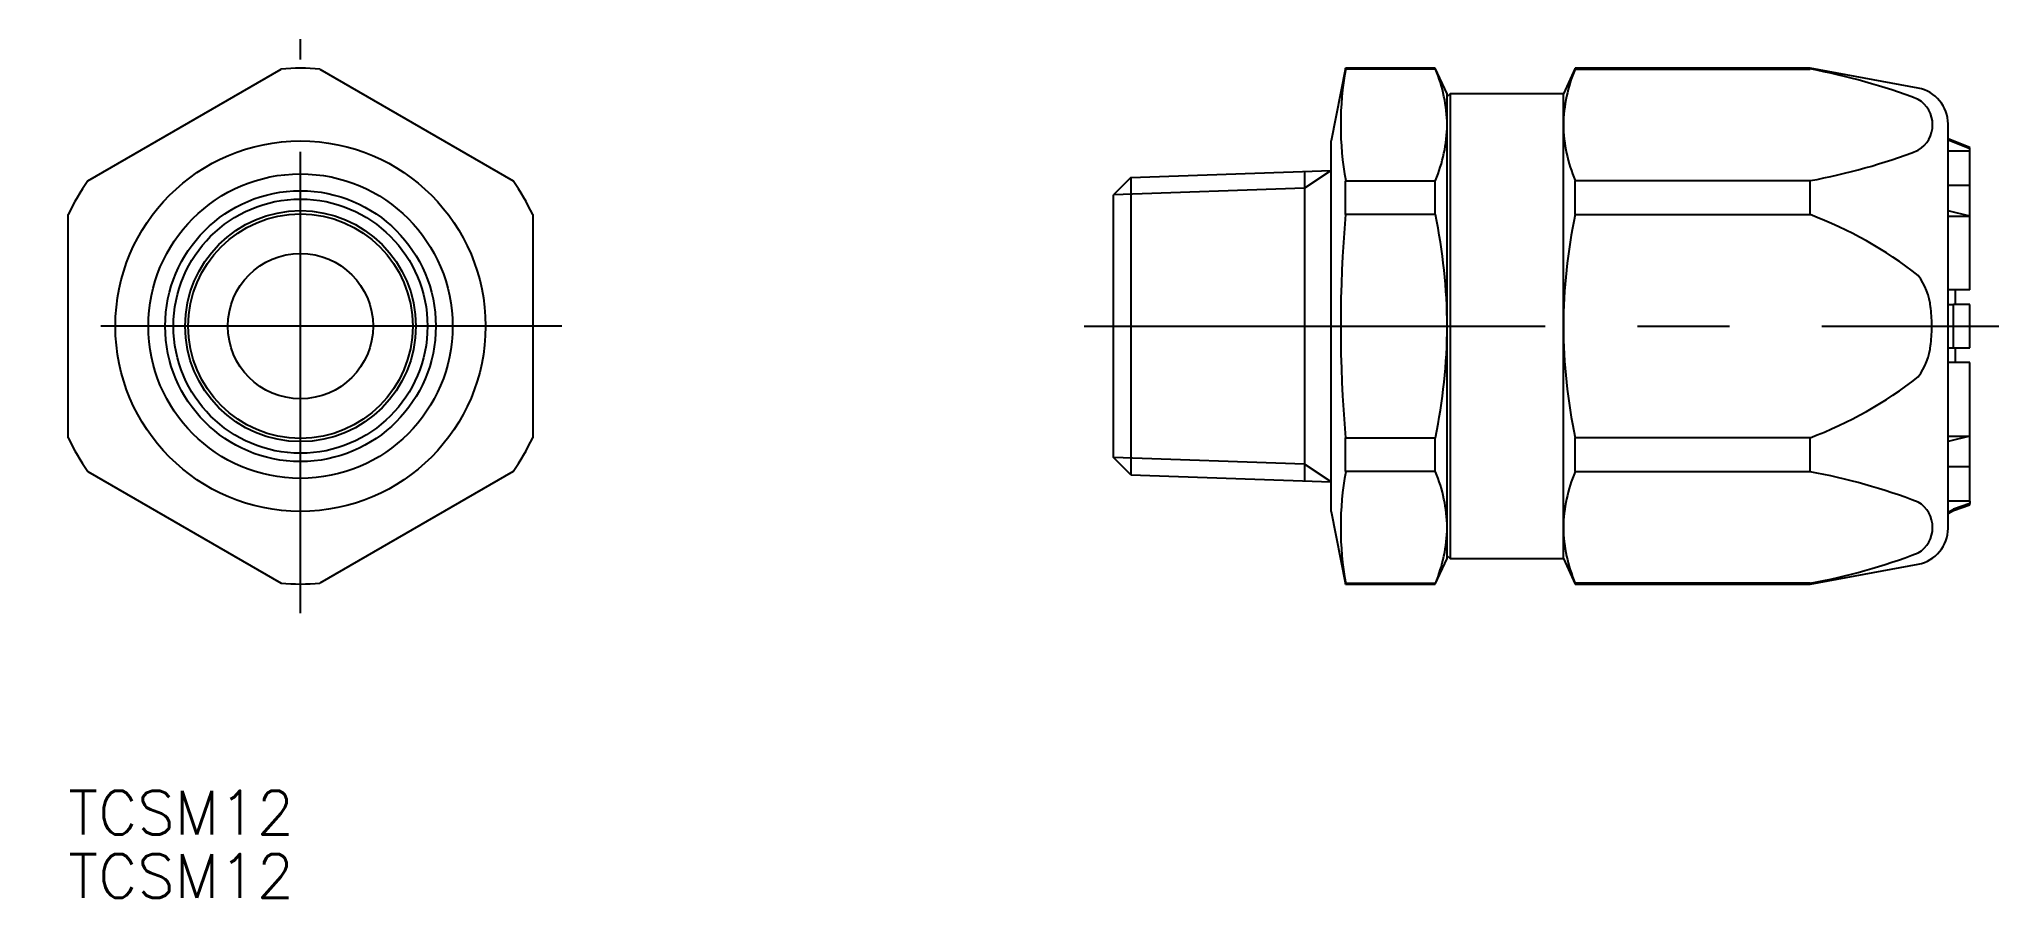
# Model space of a CAD drawing. Extents: x -18 to 117, y -39 to 20.
import ezdxf

# ---------------------------------------------------------------- set-up
doc = ezdxf.new("R2010")
doc.units = 0
doc.linetypes.add('CENTER', pattern=[50.8, 31.75, -6.35, 6.35, -6.35])
doc.layers.get('0').update_dxf_attribs({"linetype": 'CONTINUOUS'})
doc.layers.add('CENTER', color=1, linetype='CENTER')
doc.styles.get("Standard").update_dxf_attribs({"font": 'txt.shx', "height": 3, "bigfont": 'bigfont.shx'})

# ---------------------------------------------------------------- blocks, each defined once
blk = doc.blocks.new('*U5')
at = {"color": 7, "linetype": 'CONTINUOUS'}
blk.add_text('TCSM12', height=3, dxfattribs=at).set_placement((-16, -34.98))
blk = doc.blocks.new('*U6')
at = {"color": 7, "linetype": 'CONTINUOUS'}
blk.add_text('TCSM12', height=3, dxfattribs=at).set_placement((-16, -39.34))

msp = doc.modelspace()

# ---------------------------------------------------------------- linework, layer by layer
at = {"color": 7, "linetype": 'CONTINUOUS'}
for p, q in [((-14.66, 10.01), (-1.34, 17.7)), ((1.34, 17.7), (14.66, 10.01)), ((72, 17.75), (71, 12.75)), ((78.18, 17.75), (72, 17.75)), ((72, 17.7), (72, 17.75)), ((78.18, 17.7), (72, 17.7)), ((79, 16), (78.18, 17.75)), ((78.18, 17.7), (78.18, 17.75)), ((87.82, 17.75), (87, 16)), ((104, 17.75), (87.82, 17.75)), ((87.82, 17.7), (87.82, 17.75)), ((87.82, 17.7), (104, 17.7)), ((111.45, 16.38), (104, 17.75)), ((104, 17.7), (104, 17.75)), ((79.2, 16), (79, 15.8)), ((79, 13.86), (79, 16)), ((87, 16), (79.2, 16)), ((79.2, 16), (79.2, -16)), ((87, 13.86), (87, 16)), ((79, 0), (79, 13.86)), ((87, 0), (87, 13.86)), ((113.5, 0), (113.5, 13.92)), ((71, -12.75), (71, 12.75)), ((115, 12.3), (113.5, 12.9)), ((115, 12.21), (113.5, 12.81)), ((115, 12.21), (115, 12.3)), ((115, 12.04), (115, 12.21)), ((115, 12.04), (113.5, 12.04)), ((115, 9.69), (115, 12.04)), ((57.2, 10.23), (56, 9.03)), ((57.2, 10.23), (71, 10.72)), ((57.2, 10.23), (57.2, -10.23)), ((69.16, 10.65), (69.16, -10.65)), ((72, 7.69), (72, 10.01)), ((72, 10.01), (78.18, 10.01)), ((78.18, 7.69), (78.18, 10.01)), ((87.82, 7.69), (87.82, 10.01)), ((104, 10.01), (87.82, 10.01)), ((104, 7.69), (104, 10.01)), ((115, 9.69), (113.5, 9.69)), ((115, 7.57), (115, 9.69)), ((56, -9.03), (56, 9.03)), ((-16, -7.69), (-16, 7.69)), ((16, 7.69), (16, -7.69)), ((78.18, 7.69), (72, 7.69)), ((87.82, 7.69), (104, 7.69)), ((115, 7.57), (113.5, 7.93)), ((113.5, 7.57), (115, 7.57)), ((115, 2.5), (115, 7.57)), ((115, 2.5), (113.5, 2.5)), ((113.5, 1.5), (113.87, 1.5)), ((113.87, -1.5), (113.87, 1.5)), ((115, 1.5), (113.87, 1.5)), ((114, 2.5), (114, 1.5)), ((115, -1.5), (115, 1.5)), ((79, -13.86), (79, 0)), ((87, -13.86), (87, 0)), ((113.5, -13.92), (113.5, 0)), ((113.5, -1.5), (113.87, -1.5)), ((115, -2.5), (113.5, -2.5)), ((113.87, -1.5), (115, -1.5)), ((114, -1.5), (114, -2.51)), ((115, -7.57), (115, -2.5)), ((72, -7.69), (78.18, -7.69)), ((72, -10.01), (72, -7.69)), ((78.18, -10.01), (78.18, -7.69)), ((87.82, -10.01), (87.82, -7.69)), ((104, -7.69), (87.82, -7.69)), ((104, -10.01), (104, -7.69)), ((113.5, -7.57), (115, -7.57)), ((115, -7.57), (113.5, -7.93)), ((115, -9.69), (115, -7.57)), ((57.2, -10.23), (56, -9.03)), ((-14.66, -10.01), (-1.34, -17.7)), ((14.66, -10.01), (1.34, -17.7)), ((57.2, -10.23), (71, -10.72)), ((78.18, -10.01), (72, -10.01)), ((87.82, -10.01), (104, -10.01)), ((115, -9.69), (113.5, -9.69)), ((115, -12.04), (115, -9.69)), ((115, -12.04), (113.5, -12.04)), ((115, -12.04), (115, -12.21)), ((71, -12.75), (72, -17.75)), ((113.5, -12.81), (113.87, -12.59)), ((113.5, -12.9), (113.87, -12.68)), ((115, -12.21), (113.87, -12.59)), ((113.87, -12.68), (115, -12.3)), ((113.87, -12.68), (113.87, -12.59)), ((115, -12.3), (115, -12.21)), ((79, -16), (79, -13.86)), ((87, -16), (87, -13.86)), ((78.18, -17.75), (79, -16)), ((79, -15.8), (79.2, -16)), ((79.2, -16), (87, -16)), ((87, -16), (87.82, -17.75)), ((104, -17.75), (111.45, -16.38)), ((72, -17.75), (72, -17.7)), ((72, -17.7), (78.18, -17.7)), ((72, -17.75), (78.18, -17.75)), ((78.18, -17.75), (78.18, -17.7)), ((104, -17.7), (87.82, -17.7)), ((87.82, -17.75), (87.82, -17.7)), ((87.82, -17.75), (104, -17.75)), ((104, -17.75), (104, -17.7))]:
    msp.add_line(p, q, dxfattribs=at)
at = {"color": 3, "linetype": 'CONTINUOUS'}
for p, q in [((69.16, 9.49), (56, 9.03)), ((71, 10.72), (69.16, 9.49)), ((69.16, -9.49), (56, -9.03)), ((71, -10.72), (69.16, -9.49))]:
    msp.add_line(p, q, dxfattribs=at)
at = {"color": 7, "linetype": 'CONTINUOUS'}
for radius in [12.75, 10.48, 8.75, 7.95, 7.73, 5]:
    msp.add_circle((0, 0), radius, dxfattribs=at)
at = {"color": 3, "linetype": 'CONTINUOUS'}
msp.add_circle((0, 0), 9.32, dxfattribs=at)
at = {"color": 7, "linetype": 'CONTINUOUS'}
for centre, radius, start, end in [((0, 0), 17.75, 85.6562, 94.3438), ((93.19, 13.86), 21.53, 169.7206, 190.2794), ((68.83, 13.7), 10.17, 0.8588, 23.1202), ((97.17, 13.7), 10.17, 156.8797, 179.1411), ((96.12, -24.62), 43.05, 69.1369, 79.4545), ((111, 13.92), 2.5, 0, 79.5625), ((110.4, 13.86), 2.04, 301.0126, 58.9874), ((68.79, 14.02), 10.21, 336.9201, 359.1008), ((97.21, 14.02), 10.21, 180.8992, 203.08), ((96.54, 50.86), 41.52, 280.3549, 291.0536), ((0, 0), 17.75, 145.6562, 154.3438), ((0, 0), 17.75, 25.6562, 34.3438), ((158.31, 0), 86.65, 174.9118, 185.0882), ((40.52, -0.2), 38.48, 0.2983, 11.824), ((125.48, -0.2), 38.48, 168.176, 179.7017), ((93.57, -19.58), 29.19, 52.2272, 69.0716), ((108.12, 0.94), 4.19, 4.7463, 37.4572), ((125.74, 0.23), 38.74, 180.3364, 191.7859), ((102.13, 0), 10.26, 352.7702, 7.2298), ((40.26, 0.23), 38.74, 348.2142, 359.6636), ((108.12, -0.94), 4.19, 322.5428, 355.2537), ((93.78, 19.2), 28.76, 290.8029, 307.8983), ((0, 0), 17.75, 205.6562, 214.3438), ((0, 0), 17.75, 325.6562, 334.3438), ((93.19, -13.86), 21.53, 169.7206, 190.2794), ((68.83, -14.01), 10.17, 0.8588, 23.1202), ((97.17, -14.01), 10.17, 156.8797, 179.1411), ((96.12, -52.34), 43.05, 69.137, 79.4545), ((110.4, -13.86), 2.04, 301.0126, 58.9874), ((68.79, -13.7), 10.21, 336.9201, 359.1008), ((97.21, -13.7), 10.21, 180.8992, 203.08), ((111, -13.92), 2.5, 280.4375, 0), ((96.54, 23.15), 41.52, 280.3549, 291.0537), ((0, 0), 17.75, 265.6562, 274.3438)]:
    msp.add_arc(centre, radius, start, end, dxfattribs=at)
at = {"layer": 'CENTER', "color": 1, "linetype": 'CENTER'}
for p, q in [((0, -19.75), (0, 19.75)), ((18, 0), (-18, 0)), ((54, 0), (117, 0))]:
    msp.add_line(p, q, dxfattribs=at)

# ---------------------------------------------------------------- block references
at = {"color": 7, "linetype": 'CONTINUOUS'}
for name in ['*U5', '*U6']:
    msp.add_blockref(name, (0, 0), dxfattribs=at)

doc.saveas('drawing.dxf')
